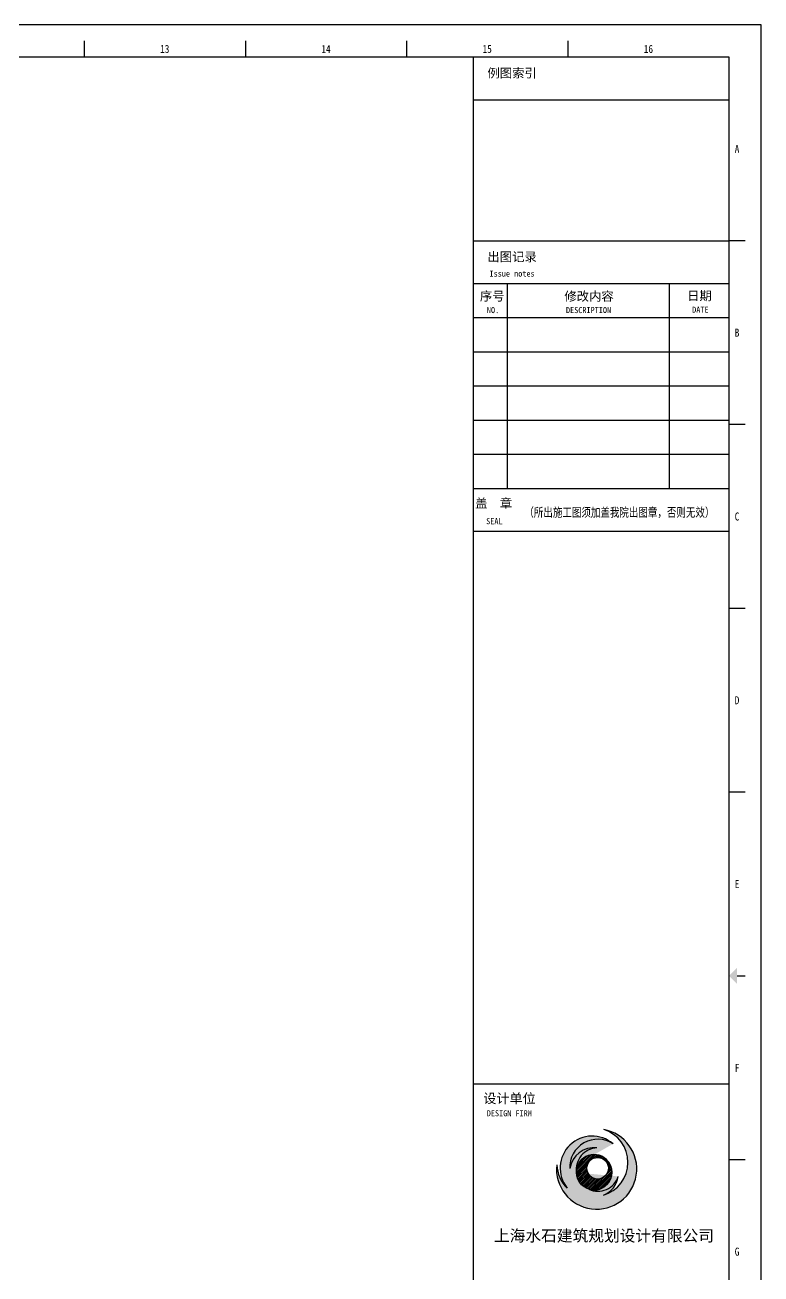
# Model space of a CAD drawing. Extents: x 109296 to 172296, y -14588 to 29909.
# Drawn here: x 155066 to 172296, y 687 to 29909 of the extents above; entities that cross this region are included whole.
import ezdxf
from ezdxf.enums import TextEntityAlignment as Align

# ---------------------------------------------------------------- set-up
doc = ezdxf.new("R2010")
doc.units = 0
doc.header["$LTSCALE"] = 1000
doc.header["$MEASUREMENT"] = 0
doc.layers.add('tk', color=253, linetype='Continuous')
doc.styles.add('TKZ1', font='SIMHEI.TTF', dxfattribs={"width": 0.7})
doc.styles.add('图签栏', font='SimSun.ttf')

# ---------------------------------------------------------------- blocks, each defined once
blk = doc.blocks.new('fasdf')
h = blk.add_hatch(color=256)
edge = h.paths.add_edge_path()
edge.add_ellipse((402030.4516230522, 706810.7611001611), major_axis=(-514.0285809667835, 0.0001859458869418847), ratio=0.9999999439652398, start_angle=273.0612886199785, end_angle=367.25624511763965, ccw=False)
edge.add_ellipse((401938.1195852932, 706751.0833815178), major_axis=(-576.6345036158765, 0.0002153066047882123), ratio=0.9999999439652424, start_angle=263.5396133225767, end_angle=351.435565370366)
edge.add_ellipse((402019.7414229116, 706871.1691852777), major_axis=(652.7234943133634, 0.0003265839571739003), ratio=0.9999999439653614, start_angle=56.56441197541392, end_angle=183.0044875445959, ccw=False)
edge.add_ellipse((401890.020717698, 706850.0096021239), major_axis=(-748.1193316189091, 0.0003131891261417162), ratio=0.9999999439650786, start_angle=229.1459805590902, end_angle=398.7515329542495)
edge.add_ellipse((401888.4759169572, 706972.4207411783), major_axis=(829.1636824457154, 0.0004117907411183309), ratio=0.9999999439651506, start_angle=183.2971210893767, end_angle=225.4300763974884, ccw=False)
edge.add_ellipse((401995.1334748985, 706827.1553728381), major_axis=(-939.5294426009957, 2.960000881614893e-05), ratio=0.9999999439652927, start_angle=-5.961306380157258, end_angle=259.8615439987599)
edge.add_ellipse((401924.949592026, 706983.9032446587), major_axis=(-803.421646022682, 0.0002320366431730842), ratio=0.9999999439652991, start_angle=106.44547152296269, end_angle=252.9501095560289, ccw=False)
edge.add_ellipse((401950.4095423806, 706733.9293793715), major_axis=(-558.3934793325072, 0.0004764915198602409), ratio=0.9999999439652639, start_angle=111.2068579459984, end_angle=171.7330111547082)
edge.add_ellipse((402024.6906270337, 706813.4655552941), major_axis=(504.3061632344411, 0.0007477828175335446), ratio=0.9999999439651512, start_angle=245.4399966383165, end_angle=341.5230170452097, ccw=False)
edge.add_ellipse((401935.5881373672, 706752.0014732531), major_axis=(415.094154202523, 0.0005707338286734656), ratio=0.9999999439652394, start_angle=180.8510010434971, end_angle=253.12287501169578, ccw=False)
h = blk.add_hatch()
h.set_pattern_fill('ANSI31', color=256, scale=6118.035339263164, style=0)
h.set_pattern_definition([(44.99999839472234, (369765.2692104229, 713335.2078480939), (-20.2545012191338, 20.25450008417769), [])])
edge = h.paths.add_edge_path()
edge.add_ellipse((401935.5881373672, 706752.0014732529), major_axis=(415.0941541534253, 0.006409192290321805), ratio=0.999999943965255, start_angle=-0.0008846659691915936, end_angle=180.8501951563167)
edge.add_ellipse((401935.5881373672, 706752.0014732531), major_axis=(415.0941540936943, 0.009521767014665143), ratio=0.999999943965255, start_angle=180.8497655251516, end_angle=359.9986857027691)
edge = h.paths.add_edge_path(flags=16)
edge.add_ellipse((402018.719211549, 706845.1505209173), major_axis=(252.8140320622929, 0.0003526330832669862), ratio=0.9999999439653426, start_angle=-7.991798702278174e-05, end_angle=179.9999200820131, ccw=False)
edge.add_ellipse((402018.719211549, 706845.1505209173), major_axis=(252.8140320625323, 0.0001837953728334263), ratio=0.9999999439651124, start_angle=179.9999583460631, end_angle=359.99995834606307, ccw=False)
for p, q in [((405843.7210327036, 733592.5766485762), (342843.7210243217, 733592.5766485762)), ((405843.7210327036, 689095.5493011763), (405843.7210327036, 733592.5766485762)), ((390000.0825050308, 733218.0225463253), (390000.0825050308, 732843.4684440745)), ((393773.7150857945, 733218.0225463253), (393773.7150857945, 732843.4684440745)), ((397547.3476665582, 733218.0225463253), (397547.3476665582, 732843.4684440745)), ((401320.9802473218, 733218.0225463253), (401320.9802473218, 732843.4684440745)), ((405094.6128280855, 732843.4684440745), (344716.4915358669, 732843.4684440745)), ((399101.7471909412, 732843.4684440745), (399101.7471909412, 689844.657505678)), ((405094.6128280855, 689844.657505678), (405094.6128280855, 732843.4684440745)), ((399101.747190939, 731844.6575047099), (405094.6128280855, 731844.6575047099)), ((399101.747190939, 728543.5873502332), (405094.6128280855, 728543.5873502332)), ((399101.7471909412, 728543.5873502332), (405094.6128280876, 728543.5873502332)), ((405469.1669303945, 728543.5873502332), (405094.6128280855, 728543.5873502332)), ((399101.747190939, 727544.7764108685), (405094.6128280855, 727544.7764108685)), ((399900.7959425571, 727544.7764108685), (399900.7959425571, 722750.4839018921)), ((403696.2775127479, 727544.7764108685), (403696.2775127479, 722750.4839018921)), ((399101.747190939, 726745.7276593681), (405094.6128280855, 726745.7276593681)), ((399101.747190939, 725946.6789078764), (405094.6128280855, 725946.6789078764)), ((399101.747190939, 725147.6301563759), (405094.6128280855, 725147.6301563759)), ((399101.747190939, 724348.5814048842), (405094.6128280855, 724348.5814048842)), ((405469.1669303945, 724243.7062564006), (405094.6128280855, 724243.7062564006)), ((399101.747190939, 723549.5326533925), (405094.6128280855, 723549.5326533925)), ((399101.747190939, 722750.4839018921), (405094.6128280855, 722750.4839018921)), ((399101.7471909412, 722750.4839018921), (405094.6128280876, 722750.4839018921)), ((399101.747190939, 721751.6729625275), (405094.6128280855, 721751.6729625275)), ((399101.747190939, 721751.6729625275), (405094.6128280855, 721751.6729625275)), ((405469.1669303945, 719943.825162559), (405094.6128280855, 719943.825162559)), ((405469.1669303945, 715643.9440687178), (405094.6128280855, 715643.9440687178)), ((405281.8898792373, 711344.0629748763), (405469.1669303945, 711344.0629748763)), ((399101.7461974867, 708822.065353493), (405094.611845424, 708822.065353493)), ((399101.7461974867, 708822.065353493), (405094.6118346331, 708822.065353493)), ((405469.1669303945, 707044.181881035), (405094.6128280855, 707044.181881035))]:
    blk.add_line(p, q)
for centre, major_axis, ratio, start_param, end_param in [((401995.1334748985, 706827.1553728381), (939.5294426010081, 3.749333394298026e-05), 0.9999999439652769, 3.037548158124132, 7.677032124272626), ((401924.949592026, 706983.9032446587), (803.4216460227148, 3.405625169029506e-05), 0.9999999439652874, -1.283769032875848, 1.273219270243743), ((401890.020717698, 706850.0096021239), (-748.1193316187366, 0.0002115621996444668), 0.9999999439656313, 3.999351692623506, 6.959527011582789), ((402019.7414229116, 706871.1691852778), (-652.7234943134014, 0.0002316768349395119), 0.9999999439652527, 4.128828737294477, 6.335624362446964), ((401938.1195852932, 706751.0833815178), (-576.634503615895, 0.000235208704466127), 0.9999999439651966, 4.599633996425916, 6.133707758834584), ((402030.4516230522, 706810.7611001611), (-514.0285809662597, 0.000772663781231257), 0.9999999439651877, -1.517365619611471, 0.1266465100459031), ((401935.5881373672, 706752.0014732531), (415.094154202802, 0.0003097642691136949), 0.9999999439651666, 4.417828209768105, 9.439631359616302), ((401935.5881373672, 706752.0014732531), (-415.0941542009997, 0.001268492440902245), 0.9999999439653278, 3.141596378467096, 9.424781685646682), ((401888.4759169572, 706972.4207411783), (-829.1636824456067, 0.0005907424625339865), 0.9999999439652839, 0.05754682793610755, 0.7929056216581918), ((402018.7192115491, 706845.1505209173), (252.8140320625939, 6.670137792807227e-06), 0.9999999439651124, 4.712386813793827, 10.99557212097341), ((402024.6906270337, 706813.4655552941), (504.306163234918, 0.0001879232584700812), 0.9999999439652518, 4.283737167580537, 5.96070222894189), ((401950.4095423806, 706733.9293793715), (558.3934793326382, 0.00029092861746822), 0.9999999439652726, -1.20066820597032, -0.1442875489117363)]:
    blk.add_ellipse(centre, major_axis=major_axis, ratio=ratio, start_param=start_param, end_param=end_param)
blk.add_solid([(405281.88987924, 711156.7859237508), (405281.88987924, 711531.3400260105), (405094.6128280855, 711344.0629748763)])
at = {"style": 'TKZ1', "width": 0.8500000001320944}
for s, p in [('13', (391886.8987954127, 733030.7454951999)), ('14', (395660.5313761763, 733030.7454951999)), ('15', (399434.16395694, 733030.7454951999)), ('16', (403207.7965377037, 733030.7454951999)), ('A', (405281.88987924, 730693.5278971582)), ('B', (405281.88987924, 726393.6468033169)), ('C', (405281.88987924, 722093.7657094754)), ('D', (405281.88987924, 717793.8846156341)), ('E', (405281.88987924, 713494.0035218014)), ('F', (405281.88987924, 709194.1224279599)), ('G', (405281.88987924, 704894.2413341186))]:
    blk.add_text(s, height=187.2770511254203, dxfattribs=at).set_placement(p, align=Align.MIDDLE)
at = {"style": '图签栏'}
for s, height, p in [('例图索引', 211.868987138907, (399439.3579613708, 732363.0412374041)), ('出图记录', 211.868987138907, (399439.3579613708, 728063.1601435627)), ('Issue notes', 141.245991425938, (399487.5150792001, 727706.2610994889)), ('序号', 211.8689871389652, (399263.0832068452, 727144.0908377692)), ('修改内容', 211.8689871389652, (401240.3554641984, 727140.1964361237)), ('日期', 211.868987138907, (404111.9145572699, 727152.3234835337)), ('NO.', 141.2459914258798, (399426.5943963108, 726851.7315326696)), ('DESCRIPTION', 141.245991425938, (401277.7317213226, 726851.9835477481)), ('DATE', 141.245991425938, (404231.9194026096, 726860.4175684473)), ('盖  章', 211.868987138907, (399152.1715620314, 722298.7721914782)), ('SEAL', 141.245991425938, (399409.5574124423, 721913.5013654516)), ('DESIGN FIRM', 141.245991425938, (399423.277754359, 708061.5383368498))]:
    blk.add_text(s, height=height, dxfattribs=at).set_placement(p)
at = {"style": '图签栏', "width": 0.7500000001165883}
blk.add_text('（所出施工图须加盖我院出图章，否则无效）', height=211.868987138907, dxfattribs=at).set_placement((400303.7540469777, 722086.2989709395))
for s, height, style, p in [('设计单位', 224.7324613505043, '图签栏', (399956.4708972815, 708484.9666614672)), ('上海水石建筑规划设计有限公司', 269.6789536206052, 'TKZ1', (402167.1880653297, 705273.9478996862))]:
    blk.add_text(s, height=height, dxfattribs=dict(style=style)).set_placement(p, align=Align.MIDDLE)

msp = doc.modelspace()

# ---------------------------------------------------------------- block references
at = {"layer": 'tk'}
msp.add_blockref('fasdf', (-233547.7530601546, -703683.562317536), dxfattribs=at)

doc.saveas('drawing.dxf')
